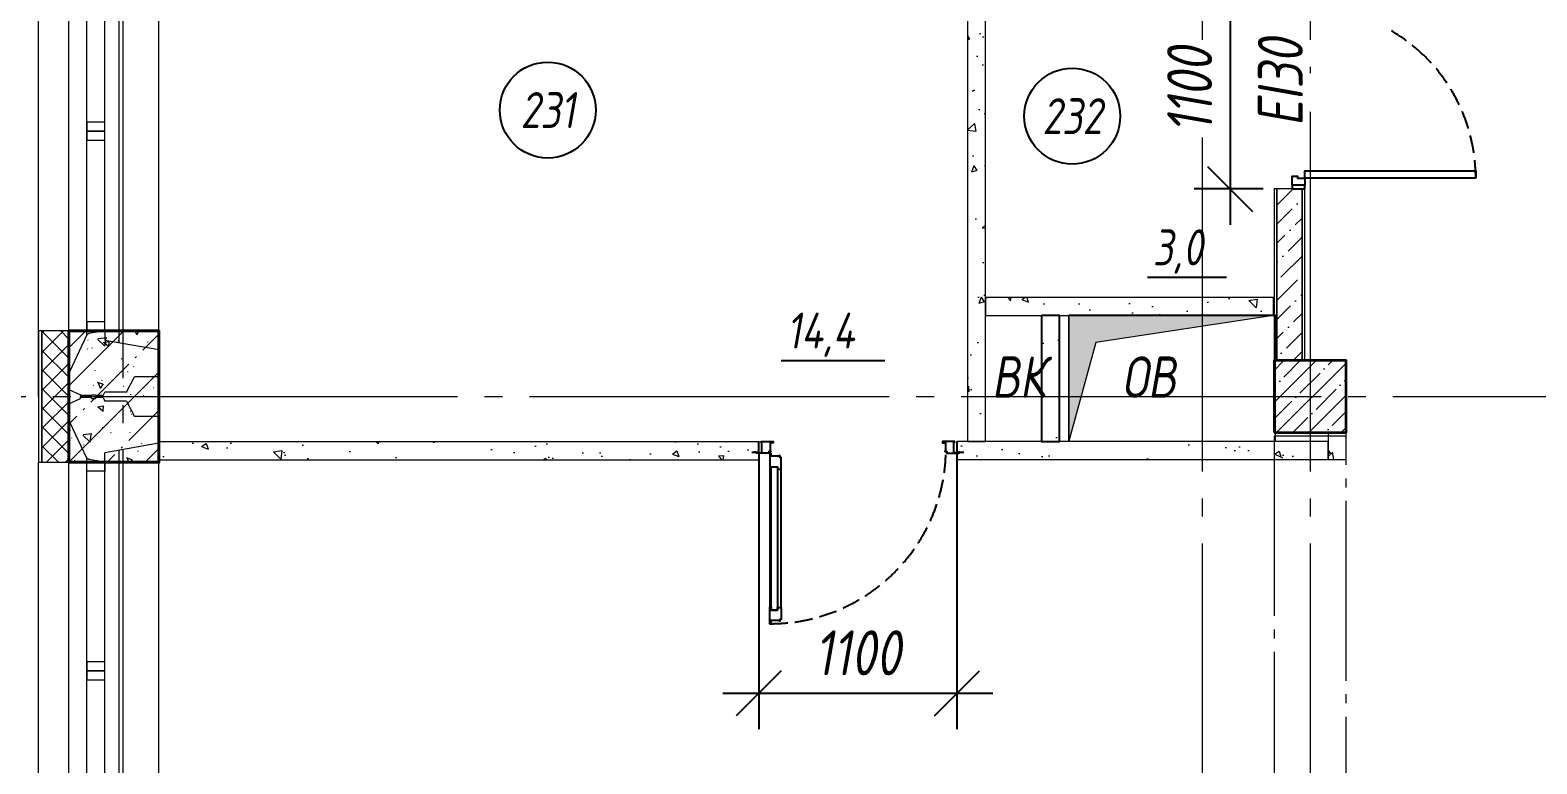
# Model space of a CAD drawing. Header units: millimetres. Extents: x -85420 to 1195317, y -69347 to 470418.
# Drawn here: x 483431 to 491806, y 37534 to 41614 of the extents above; entities that cross this region are included whole.
import ezdxf
from ezdxf import colors
from ezdxf.entities.mleader import LeaderData, LeaderLine
from ezdxf.enums import TextEntityAlignment as Align
from ezdxf.math import Vec2, Vec3

# ---------------------------------------------------------------- set-up
doc = ezdxf.new("R2010")
doc.units = ezdxf.units.MM
for name, pattern in [('GOST2.303 6', [12, 8, -1.5, 1, -1.5]), ('ГОСТ 2.303 4', [7, 5, -2, 0]), ('ГОСТ 2.303 5', [24, 20, -1.5, 1, -1.5]), ('ГОСТ 2.303 6', [12, 8, -1.5, 1, -1.5]), ('осевая', [50.800000000000004, 31.75, -6.35, 6.35, -6.35])]:
    doc.linetypes.add(name, pattern=pattern)
for name, color, linetype, lineweight in [('!М_Отверстия в перекрытиях', 253, 'Continuous', 15), ('!М_Перегородки_пеноблок', 7, 'Continuous', 20), ('!ФС_Ригели_балки', 251, 'ГОСТ 2.303 6', 15), ('+АР_Осевые линии', 252, 'GOST2.303 6', 9), ('+АР_Стены внутренние', 250, 'Continuous', 18), ('АР_Колонны', 5, 'Continuous', 35), ('АР_колонны штриховка', 193, 'Continuous', 5), ('АР_Окна', 4, 'Continuous', 9), ('АР_Отметки', 7, 'Continuous', 5), ('АР_Сущ Несущая стена', 250, 'Continuous', 50), ('АР_штриховка несущих стен', 250, 'Continuous', 0), ('Колонны', 7, 'Continuous', 25), ('СПДС_+АР_Стены', 250, 'Continuous', 20), ('СПДС_РАЗМЕРЫ', 252, 'Continuous', 0), ('стены', 7, 'Continuous', 40), ('ТОНКАЯ', 253, 'Continuous', 0), ('ЭКСПЛИКАЦИЯ', 7, 'Continuous', 5)]:
    doc.layers.add(name, color=color, linetype=linetype, lineweight=lineweight)
doc.layers.add('ОСИ', color=7, linetype='осевая', lineweight=13, true_color=0x999999)
doc.layers.add('ПБ_граница', color=7, linetype='ГОСТ 2.303 4', lineweight=40, true_color=0xdb0000)
doc.styles.add('ISOCPEUR', font='', dxfattribs={"height": 250})
doc.styles.add('ГОСТ 2.304', font='CS_Gost2304.shx', dxfattribs={"oblique": 10})
doc.styles.get('ISOCPEUR').set_extended_font_data('ISOCPEUR', italic=True)
doc.linetypes.add('Ground1', pattern='A,12,[130,ltypeshp.shx,S=3,R=-150,X=0,Y=-2.598],3,[130,ltypeshp.shx,S=3,R=-150,X=0,Y=-2.598],3,[130,ltypeshp.shx,S=3,R=-150,X=0,Y=-2.598],0', length=18)
doc.dimstyles.new('СПДС', dxfattribs={"dimscale": 100, "dimtxt": 2.5, "dimasz": 2.5, "dimexe": 2, "dimexo": 0.625, "dimgap": 1, "dimtad": 1, "dimdec": 0, "dimrnd": 5, "dimtxsty": 'ГОСТ 2.304', "dimblk": 'OBLIQUE', "dimblk1": 'OBLIQUE', "dimblk2": 'OBLIQUE', "dimcen": 2.5, "dimdle": 2, "dimadec": 0, "dimazin": 2, "dimtfac": 0.75, "dimtdec": 4, "dimtmove": 1, "dimatfit": 3, "dimfxl": 1, "dimtfill": 1, "dimtolj": 1, "dimarcsym": 1})
pattern_1 = [(320, (5.952859614899381e-14, -0.9999999999998215), (-31.87817107780616, -364.369337992008), [38.1, -419.1]), (265, (5.952859614899381e-14, -0.9999999999998215), (382.1136904780703, 70.48684284993868), [30.48, -335.28116834]), (10.45144469999994, (-2.656506999999939, -31.36401399999983), (350.2355038243903, -293.8824941807065), [32.38001759999999, -356.1804891999999]), (316.1841999999999, (101.6000000000001, -0.9999999999998175), (-84.08465586545427, -542.1580817842598), [57.14999999999998, -628.6499999999996]), (6.635557609999952, (94.59300000000007, -46.17979999999982), (494.852249195443, -474.8082681030061), [48.57004627999999, -534.2712163199998]), (261.18415117, (101.6000000000001, -0.9999999999998175), (494.8522491710652, -474.8082681299541), [45.71993414, -502.91946384]), (290.9999999999999, (76.20000000000007, -51.79999999999981), (-204.5303963741752, -303.228782538265), [38.09999999999999, -419.1]), (236, (76.20000000000007, -51.79999999999981), (368.3759322446385, -123.6040566952941), [30.47999999999999, -335.2799999999999]), (341.4514449999999, (59.15580020000006, -77.06906519999981), (163.8455377718105, -426.8328385574323), [32.38001759999997, -356.1798751999997]), (307.4999999999999, (5.952859614899381e-14, -0.9999999999998215), (169.1100777463062, -6.177206501183627), [0, -331.216, 0, -340.36, 0, -336.55]), (277.4999999999999, (5.952859614899381e-14, -0.9999999999998215), (200.361149636239, -133.6393250206115), [0, -194.056, 0, -323.5959999999999, 0, -128.27]), (237.5, (5.518442832385785e-14, 112.2840000000002), (-11.45748798534687, -271.1811903337428), [0, -127, 0, -396.24, 0, -525.7799999999999]), (227.5, (5.323637100316911e-14, 163.0840000000002), (50.85298206666607, -296.2583627720361), [0, -165.1, 0, -263.1439999999999, 0, -373.3799999999999])]
pattern_2 = [(230, (-0.9999999999999405, 1.783711657668123e-13), (-364.369337992008, 31.87817107780614), [38.1, -419.1]), (175, (-0.9999999999999405, 1.783711657668123e-13), (70.48684284993871, -382.1136904780703), [30.48, -335.28116834]), (280.4514447, (-31.36401399999994, 2.656507000000175), (-293.8824941807065, -350.2355038243903), [32.38001759999999, -356.1804891999999]), (226.1842, (-0.9999999999999303, -101.5999999999998), (-542.1580817842598, 84.08465586545424), [57.14999999999998, -628.6499999999996]), (276.63555761, (-46.17979999999993, -94.59299999999983), (-474.808268103006, -494.8522491954431), [48.57004627999999, -534.2712163199999]), (171.18415117, (-0.9999999999999303, -101.5999999999998), (-474.8082681299541, -494.8522491710653), [45.71993414, -502.91946384]), (201, (-51.79999999999993, -76.19999999999983), (-303.228782538265, 204.5303963741752), [38.09999999999999, -419.1]), (146, (-51.79999999999993, -76.19999999999983), (-123.6040566952941, -368.3759322446385), [30.47999999999999, -335.2799999999999]), (251.4514449999999, (-77.06906519999993, -59.15580019999983), (-426.8328385574323, -163.8455377718105), [32.38001759999997, -356.1798751999997]), (217.5, (-0.9999999999999405, 1.783711657668123e-13), (-6.177206501183616, -169.1100777463062), [0, -331.216, 0, -340.36, 0, -336.55]), (187.4999999999999, (-0.9999999999999405, 1.783711657668123e-13), (-133.6393250206115, -200.361149636239), [0, -194.056, 0, -323.5959999999999, 0, -128.27]), (147.5, (112.284, 1.896519779916787e-13), (-271.1811903337428, 11.45748798534686), [0, -127, 0, -396.24, 0, -525.7799999999999]), (137.5, (163.0840000000001, 1.947106381822017e-13), (-296.2583627720361, -50.85298206666609), [0, -165.1, 0, -263.1439999999999, 0, -373.3799999999999])]

# ---------------------------------------------------------------- blocks, each defined once
blk = doc.blocks.new('_Oblique')
at = {"color": 0, "linetype": 'ByBlock', "lineweight": -2}
blk.add_line((-0.5, -0.5), (0.5, 0.5), dxfattribs=at)
blk = doc.blocks.new('*D305')
at = {"layer": 'Defpoints', "color": 0, "ltscale": 100, "transparency": 16777216}
for p in [(487481.1160650542, 39326.43649920198), (488582.1435437263, 39326.43649920204), (488582.1435437263, 37926.43649920198)]:
    blk.add_point(p, dxfattribs=at)
at = {"layer": 'СПДС_РАЗМЕРЫ', "color": 0, "lineweight": -2, "ltscale": 100, "transparency": 16777216}
for p, q in [((487481.1160650542, 39263.93649920198), (487481.1160650542, 37726.43649920198)), ((488582.1435437263, 39263.93649920204), (488582.1435437263, 37726.43649920198)), ((487281.1160650542, 37926.43649920198), (488782.1435437263, 37926.43649920198))]:
    blk.add_line(p, q, dxfattribs=at)
at = {"layer": 'СПДС_РАЗМЕРЫ', "color": 0, "lineweight": -2, "ltscale": 100, "transparency": 16777216, "xscale": 250, "yscale": 250, "zscale": 250, "rotation": 180}
blk.add_blockref('_Oblique', (487481.1160650542, 37926.43649920198), dxfattribs=at)
at = {"layer": 'СПДС_РАЗМЕРЫ', "color": 0, "lineweight": -2, "ltscale": 100, "transparency": 16777216, "xscale": 250, "yscale": 250, "zscale": 250}
blk.add_blockref('_Oblique', (488582.1435437263, 37926.43649920198), dxfattribs=at)
at = {"layer": 'СПДС_РАЗМЕРЫ', "color": 0, "ltscale": 100, "transparency": 16777216, "insert": (488031.6298043902, 38151.43649926448), "char_height": 250, "attachment_point": 5, "style": 'ГОСТ 2.304', "bg_fill": 3, "box_fill_scale": 1.1, "bg_fill_color": 256, "bg_fill_true_color": 13158600, "bg_fill_transparency": 0}
blk.add_mtext('\\A1;1100', dxfattribs=at)
blk = doc.blocks.new('*D304')
at = {"layer": 'Defpoints', "color": 0, "ltscale": 100, "transparency": 16777216}
for p in [(490346.3725916793, 41831.31387058098), (490101.2180735206, 40731.31387058098), (490346.3725916793, 40731.31387058098)]:
    blk.add_point(p, dxfattribs=at)
at = {"layer": 'СПДС_РАЗМЕРЫ', "color": 0, "lineweight": -2, "ltscale": 100, "transparency": 16777216}
for p, q in [((490101.2180735206, 42031.31387058098), (490101.2180735206, 40531.31387058098)), ((490283.8725916793, 41831.31387058098), (489901.2180735206, 41831.31387058098)), ((490283.8725916793, 40731.31387058098), (489901.2180735206, 40731.31387058098))]:
    blk.add_line(p, q, dxfattribs=at)
at = {"layer": 'СПДС_РАЗМЕРЫ', "color": 0, "lineweight": -2, "ltscale": 100, "transparency": 16777216, "xscale": 250, "yscale": 250, "zscale": 250}
for p, rotation in [((490101.2180735206, 41831.31387058098), 90), ((490101.2180735206, 40731.31387058098), 270)]:
    blk.add_blockref('_Oblique', p, dxfattribs=dict(at, rotation=rotation))
at = {"layer": 'СПДС_РАЗМЕРЫ', "color": 0, "ltscale": 100, "transparency": 16777216, "insert": (489876.2180734581, 41281.31387058098), "char_height": 250, "attachment_point": 5, "rotation": 90, "style": 'ГОСТ 2.304', "bg_fill": 3, "box_fill_scale": 1.1, "bg_fill_color": 256, "bg_fill_true_color": 13158600, "bg_fill_transparency": 0}
blk.add_mtext('\\A1;1100', dxfattribs=at)
blk = doc.blocks.new('*U256')
at = {"transparency": 33554559}
h = blk.add_hatch(color=256, dxfattribs=at)
h.dxf.hatch_style = 1
h.paths.add_polyline_path([(1150, -3.415092578507029e-06), (151.7691103530275, -151.769110353027), (-1.136868373393427e-13, -699.999997646242), (0, 4.135903062765138e-25)])
at = {"ltscale": 50}
blk.add_lwpolyline([(0, 0), (3.822732730239342e-22, -699.9999976462417), (1150, -699.999991558468), (1150, -3.415092578507029e-06)], close=True, dxfattribs=at)
at = {"lineweight": 15}
blk.add_lwpolyline([(-1.136868373393428e-13, -699.9999976462422), (0, 0), (1150, -3.415092578507029e-06), (151.7691103530275, -151.769110353027)], close=True, dxfattribs=at)
blk = doc.blocks.new('*U131')
at = {"lineweight": 15}
h = blk.add_hatch(dxfattribs=at)
h.set_pattern_fill('AR-CONC', color=256, scale=2, angle=270)
h.set_pattern_definition(pattern_1)
h.paths.add_polyline_path([(-99.99999999999993, -149.9787107837619), (-99.99999999999994, 1.746359871865298e-13), (5.949024856394087e-14, 1.784961067841095e-13), (6.523948048453576e-14, -149.9787107837619)])
at = {"linetype": 'ByBlock', "ltscale": 100, "transparency": 33554687}
blk.add_lwpolyline([(5.949024856394087e-14, 1.784707456918226e-13), (6.524156993184993e-14, -149.9787107837619), (-99.99999999999993, -149.9787107837619), (-99.99999999999994, 1.746359871865298e-13)], close=True, dxfattribs=at)
blk = doc.blocks.new('*U286')
at = {"lineweight": 15}
h = blk.add_hatch(dxfattribs=at)
h.set_pattern_fill('AR-CONC', color=256, scale=2, angle=180)
h.set_pattern_definition(pattern_2)
h.paths.add_polyline_path([(-3334.306572610048, 99.99999999999983), (4.953225606291132e-14, 100.0000000000002), (6.039613253960852e-14, 1.784707456918226e-13), (-3334.306572610048, -1.53557722093467e-13)])
at = {"linetype": 'ByBlock', "ltscale": 100, "transparency": 33554687}
blk.add_lwpolyline([(5.949024856394092e-14, 1.784707456918226e-13), (-3334.306572610048, -1.535592527700235e-13), (-3334.306572610048, 99.99999999999983), (4.953225606291132e-14, 100.0000000000002)], close=True, dxfattribs=at)
blk = doc.blocks.new('*U130')
at = {"lineweight": 15}
h = blk.add_hatch(dxfattribs=at)
h.set_pattern_fill('AR-CONC', color=256, scale=2, angle=180)
h.set_pattern_definition(pattern_2)
h.paths.add_polyline_path([(-2064.229047952277, 99.99999999999996), (4.953225606291132e-14, 100.0000000000002), (5.950795411990839e-14, 1.784707456918226e-13), (-2064.229047952277, -2.708944180085382e-14)])
at = {"linetype": 'ByBlock', "ltscale": 100, "transparency": 33554687}
blk.add_lwpolyline([(5.949024856394092e-14, 1.784707456918226e-13), (-2064.229047952277, -2.708502810734024e-14), (-2064.229047952277, 99.99999999999996), (4.953225606291132e-14, 100.0000000000002)], close=True, dxfattribs=at)
blk = doc.blocks.new('*U107')
at = {"lineweight": 15}
h = blk.add_hatch(dxfattribs=at)
h.set_pattern_fill('AR-CONC', color=256, scale=2, angle=180)
h.set_pattern_definition(pattern_2)
h.paths.add_polyline_path([(-1599.999999114777, 1.915134717478395e-14), (-1599.999999114777, 100), (4.953225606291132e-14, 100.0000000000002), (5.928590951498336e-14, 1.784707456918226e-13)])
at = {"linetype": 'ByBlock', "ltscale": 100, "transparency": 33554687}
blk.add_lwpolyline([(5.949024856394092e-14, 1.784707456918226e-13), (-1599.999999114777, 1.914286576349911e-14), (-1599.999999114777, 100), (4.953225606291132e-14, 100.0000000000002)], close=True, dxfattribs=at)
blk = doc.blocks.new('*U129')
at = {"lineweight": 15}
h = blk.add_hatch(dxfattribs=at)
h.set_pattern_fill('AR-CONC', color=256, scale=2, angle=270)
h.set_pattern_definition(pattern_1)
h.paths.add_polyline_path([(1.82201476128796e-13, -3200.000000000058), (-99.9999999999998, -3200.000000000058), (-99.99999999999994, 1.746359871865298e-13), (5.949024856394087e-14, 1.77635683940025e-13)])
at = {"linetype": 'ByBlock', "ltscale": 100, "transparency": 33554687}
blk.add_lwpolyline([(5.949024856394087e-14, 1.784707456918226e-13), (1.822025207333143e-13, -3200.000000000058), (-99.9999999999998, -3200.000000000058), (-99.99999999999994, 1.746359871865298e-13)], close=True, dxfattribs=at)
blk = doc.blocks.new('Колонна 400х400')
at = {"layer": 'АР_колонны штриховка'}
h = blk.add_hatch(dxfattribs=at)
h.set_pattern_fill('ANSI35', color=256, scale=20)
h.set_pattern_definition([(45, (-139655.8754315234, -114865.3000987881), (-89.80256121069154, 89.80256121069154), []), (45, (-139566.0728315234, -114865.3000987881), (-89.80256121069154, 89.80256121069154), [158.75, -31.75, 0, -31.75])])
h.paths.add_polyline_path([(-6.676418706774712e-08, 3.284076228737831e-07), (399.9999999332358, 3.284076228737831e-07), (399.9999999332358, 400.0000003284076), (-6.676418706774712e-08, 400.0000003284076)])
at = {"layer": 'АР_Колонны'}
blk.add_lwpolyline([(0, 0), (400, 0), (400, 400), (0, 400)], close=True, dxfattribs=at)
blk = doc.blocks.new('НП 3033')
at = {"layer": 'АР_Окна', "ltscale": 100}
for p, q in [((365, 500), (2635, 500)), ((365, 400), (2635, 400)), ((365, 300), (2635, 300)), ((365, 220), (2635, 220)), ((365, 0), (2635, 0))]:
    blk.add_line(p, q, dxfattribs=at)
for points in [[(365, 300), (365, 500), (365, 670), (2635, 670), (2635, 300)], [(365, 300), (415, 300), (415, 400), (365, 400)], [(1450, 400), (1425, 400), (1425, 300), (1450, 300), (1475, 300), (1475, 400), (1437.5, 400)], [(1500, 400), (1475, 400), (1475, 300), (1500, 300), (1525, 300), (1525, 400), (1487.5, 400)], [(2635, 300), (2585, 300), (2585, 400), (2635, 400)]]:
    blk.add_lwpolyline(points, dxfattribs=at)
at = {"layer": 'СПДС_+АР_Стены', "ltscale": 100}
for points in [[(8.419446744138052e-15, 670), (8.419446744138052e-15, 670), (365, 670), (365, 670)], [(3000, 670), (3000, 670), (2635, 670), (2635, 670)]]:
    blk.add_lwpolyline(points, dxfattribs=at)
at = {"layer": 'стены', "ltscale": 100}
for p, q in [((2960, 500), (2860, 500)), ((0, 0), (0, 0))]:
    blk.add_line(p, q, dxfattribs=at)
at = {"layer": 'стены', "lineweight": 30, "ltscale": 100}
blk.add_lwpolyline([(0, 0), (365, 0), (365, 500), (0, 500)], dxfattribs=at)
at = {"layer": 'стены', "ltscale": 100}
blk.add_lwpolyline([(3000, 500), (2635, 500), (2635, 0), (3000, 0)], dxfattribs=at)
blk = doc.blocks.new('*U52')
at = {"linetype": 'ГОСТ 2.303 5', "ltscale": 50}
blk.add_lwpolyline([(8560, 400), (0, 400), (0, 0), (8560, 1.818989403545856e-12)], close=True, dxfattribs=at)
blk = doc.blocks.new('Из_буфера30619')
at = {"rotation": 270}
blk.add_blockref('*U52', (48180.00000000629, -31219.99999999977), dxfattribs=at)
blk = doc.blocks.new('обследование 2 этаж 1245')
at = {"layer": 'ТОНКАЯ', "ltscale": 100}
for p, q in [((42460, -31820), (42460, -29100)), ((42960, -31700), (42960, -29220)), ((42560, -31617), (42560, -29303)), ((42740, -31661.8666666667), (42740, -29258.1333333333)), ((42660, -31595), (42660, -29325)), ((42560, -31617), (42465, -31818)), ((42570, -31610), (42560, -31617)), ((42660, -31595), (42570, -31610)), ((42660, -31595), (42660, -31648)), ((42960, -31700), (42660, -31648)), ((42960, -31700), (42960, -31850)), ((42465, -31818), (42460, -31820)), ((42460, -31920), (42460, -31820)), ((42780, -31935), (42825, -31850)), ((42960, -31850), (42825, -31850)), ((42960, -31960), (42960, -31850)), ((42460, -31920), (42525, -31950)), ((42460, -32000), (42525, -31970)), ((42525, -31950), (42525, -31955)), ((42582, -31955), (42525, -31955)), ((42525, -31955), (42525, -31960)), ((42582, -31960), (42525, -31960)), ((42525, -31965), (42525, -31960)), ((42525, -31960), (42960, -31960)), ((42582, -31960), (42525, -31960)), ((42525, -31960), (42960, -31960)), ((42525, -31970), (42525, -31965)), ((42582, -31965), (42525, -31965)), ((42582, -31955), (42587, -31950)), ((42582, -31965), (42587, -31970)), ((42587, -31950), (42607, -31950)), ((42587, -31970), (42607, -31970)), ((42607, -31950), (42612, -31955)), ((42607, -31970), (42612, -31965)), ((42650, -31955), (42612, -31955)), ((42650, -31965), (42612, -31965)), ((42650, -31955), (42660, -31935)), ((42650, -31965), (42660, -31985)), ((42780, -31935), (42660, -31935)), ((42780, -31985), (42660, -31985)), ((42780, -31985), (42825, -32070)), ((42960, -31960), (42960, -32070)), ((42460, -32000), (42460, -32100)), ((42960, -32070), (42825, -32070)), ((42960, -32220), (42960, -32070)), ((42460, -34820), (42460, -32100)), ((42465, -32102), (42460, -32100)), ((42560, -32303), (42465, -32102)), ((42960, -32220), (42660, -32272)), ((42960, -34700), (42960, -32220)), ((42560, -34617), (42560, -32303)), ((42570, -32310), (42560, -32303)), ((42660, -32325), (42570, -32310)), ((42660, -32325), (42660, -32272)), ((42660, -34595), (42660, -32325)), ((42740, -34661.8666666667), (42740, -32258.1333333333))]:
    blk.add_line(p, q, dxfattribs=at)
blk = doc.blocks.new('A$C314F1C93')
at = {"layer": '+АР_Осевые линии', "linetype": 'ГОСТ 2.303 5', "lineweight": 0, "ltscale": 100}
for p, q in [((53540.00000000047, 64752.65710872156), (53540.00000000047, -9752.23746942038)), ((59540.00000000047, 64233.04186645093), (59540.00000000047, -9232.622227149745)), ((60140.00000000047, 64233.04186645093), (60140.00000000047, -9232.622227149745))]:
    blk.add_line(p, q, dxfattribs=at)
blk.add_lwpolyline([(-4199.99999999968, 24249.99999999988), (75280.00000000006, 24249.99999999988)], dxfattribs=at)
blk = doc.blocks.new('_DotSmall')
at = {"color": 0, "linetype": 'ByBlock', "const_width": 0.5}
blk.add_lwpolyline([(-0.0625, 0, 1), (0.0625, 0, 1)], format="xyb", close=True, dxfattribs=at)
blk = doc.blocks.new('АР план')
at = {"layer": 'АР_Отметки', "lineweight": 9}
ml = blk.add_multileader_mtext('Standard', dxfattribs=at)
ml.set_content('+3,950', color=256, style='ISOCPEUR')
ml.set_leader_properties(color=256, linetype='Continuous', lineweight=-1)
ml.set_arrow_properties(name='DOTSMALL')
ml.build(insert=Vec2(0, 0))
ml.multileader.update_dxf_attribs({"has_text_frame": 1, "text_left_attachment_type": 4, "text_right_attachment_type": 4, "dogleg_length": 100, "arrow_head_size": 180})
ctx = ml.context
ctx.base_point, ctx.char_height, ctx.arrow_head_size, ctx.landing_gap_size, ctx.plane_origin = Vec3(653061.3110686555, 32239.71936149879), 250, 180, 50, Vec3(652979.9176188062, 30972.1551693685)
ctx.left_attachment, ctx.right_attachment = 4, 4
notes = []
notes.append((ctx, [(0, (0, 0, 0), (0, 0), (1, 0), 1, [])]))
ctx.mtext.insert, ctx.mtext.width, ctx.mtext.line_spacing_style, ctx.mtext.flow_direction = Vec3(653111.3110686555, 32573.05269483211), 852.6970314602484, 2, 5
ml = blk.add_multileader_mtext('Standard', dxfattribs=at)
ml.set_content('+1,975', color=256, style='ISOCPEUR')
ml.set_leader_properties(color=256, linetype='Continuous', lineweight=-1)
ml.set_arrow_properties(name='DOTSMALL')
ml.build(insert=Vec2(0, 0))
ml.multileader.update_dxf_attribs({"has_text_frame": 1, "text_left_attachment_type": 4, "text_right_attachment_type": 4, "dogleg_length": 100, "arrow_head_size": 180})
ctx = ml.context
ctx.base_point, ctx.char_height, ctx.arrow_head_size, ctx.landing_gap_size, ctx.plane_origin = Vec3(652749.2966237958, 27128.71309628351), 250, 180, 50, Vec3(655881.3550783198, 25957.03355335795)
ctx.left_attachment, ctx.right_attachment = 4, 4
notes.append((ctx, [(0, (0, 0, 0), (0, 0), (1, 0), 1, [])]))
ctx.mtext.insert, ctx.mtext.width, ctx.mtext.line_spacing_style, ctx.mtext.flow_direction = Vec3(652799.2966237958, 27528.71309628351), 852.6970314602484, 2, 5
for ctx, leaders in notes:
    for number, flags, end, landing, length, lines in leaders:
        leader = LeaderData()
        leader.index, (leader.has_last_leader_line, leader.has_dogleg_vector, leader.attachment_direction) = number, flags
        leader.last_leader_point, leader.dogleg_vector, leader.dogleg_length = Vec3(end), Vec3(landing), length
        for number, points, colour, breaks in lines:
            line = LeaderLine()
            line.index, line.vertices, line.color, line.breaks = number, Vec3.list(points), colors.encode_raw_color(colour), breaks
            leader.lines.append(line)
        ctx.leaders.append(leader)

msp = doc.modelspace()

# ---------------------------------------------------------------- block references
at = {"layer": 'ОСИ', "ltscale": 40}
msp.add_blockref('A$C314F1C93', (430406.3725916118, 15326.41521031433, 4.999999999999952e-09), dxfattribs=at)

# ---------------------------------------------------------------- next in the draw order: hatches: boundary and pattern name
at = {"lineweight": 15}
h = msp.add_hatch(dxfattribs=at)
h.set_pattern_fill('AR-CONC', color=256, scale=2, angle=270)
h.set_pattern_definition([(320, (501346.3723536048, 70775.4152448849), (-31.87817107780616, -364.369337992008), [38.1, -419.1]), (265, (501346.3723536048, 70775.4152448849), (382.1136904780703, 70.48684284993868), [30.48, -335.28116834]), (10.45144469999994, (501343.7158466048, 70745.0512308849), (350.2355038243903, -293.8824941807065), [32.38001759999999, -356.1804891999999]), (316.1841999999999, (501447.9723536047, 70775.4152448849), (-84.08465586545427, -542.1580817842598), [57.14999999999996, -628.6499999999994]), (6.635557609999954, (501440.9653536048, 70730.23544488491), (494.852249195443, -474.8082681030061), [48.57004627999999, -534.2712163199998]), (261.18415117, (501447.9723536047, 70775.4152448849), (494.8522491710652, -474.8082681299541), [45.71993414, -502.91946384]), (290.9999999999999, (501422.5723536048, 70724.6152448849), (-204.5303963741752, -303.228782538265), [38.09999999999999, -419.1]), (236, (501422.5723536048, 70724.6152448849), (368.3759322446385, -123.6040566952941), [30.47999999999999, -335.2799999999999]), (341.4514449999999, (501405.5281538048, 70699.3461796849), (163.8455377718105, -426.8328385574323), [32.38001759999997, -356.1798751999997]), (307.4999999999999, (501346.3723536048, 70775.4152448849), (169.1100777463062, -6.177206501183627), [0, -331.216, 0, -340.36, 0, -336.55]), (277.4999999999999, (501346.3723536048, 70775.4152448849), (200.361149636239, -133.6393250206115), [0, -194.056, 0, -323.5959999999999, 0, -128.27]), (237.5, (501346.3723536048, 70888.6992448849), (-11.45748798534687, -271.1811903337428), [0, -127, 0, -396.24, 0, -525.7799999999999]), (227.5, (501346.3723536048, 70939.49924488491), (50.85298206666607, -296.2583627720361), [0, -165.0999999999999, 0, -263.1439999999999, 0, -373.3799999999999])])
edge = h.paths.add_edge_path()
edge.add_line((489052.8946646919, 39326.43649920204), (489152.8946646919, 39326.43649920204))
edge.add_line((489052.8946646919, 40026.43649356985), (489052.8946646919, 39326.43649920204))
edge.add_line((489152.8946646919, 40026.43649356985), (489052.8946646919, 40026.43649356985))
edge.add_line((489152.8946646919, 39326.43649920204), (489152.8946646919, 40026.43649356985))
at = {"layer": 'АР_штриховка несущих стен', "lineweight": 0}
h = msp.add_hatch(dxfattribs=at)
h.set_pattern_fill('FP_1', color=256, angle=90, style=0, pattern_type=2)
h.set_pattern_definition([(225, (262138.7395056368, 428007.9367795632), (212.1320343559643, -212.1320343559643), [300.0000000000001, -50.00000000000001, 10, -50.00000000000001]), (225, (261926.7395056368, 428007.9367795632), (212.1320343559643, -212.1320343559643), []), (140, (262138.7395056368, 428007.9367795632), (31.37586718776049, 358.6306040025252), [37.5, -412.5]), (85, (262138.7395056368, 428007.9367795632), (-376.0956830054848, -69.37609840310988), [30, -330]), (190.4509999999993, (262141.3545056368, 428037.8227795631), (-344.7173363236747, 289.2568028982387), [31.87000000000001, -350.5709999999999]), (136.184, (262038.7395056368, 428007.9367795632), (82.7614966388627, 533.6199696404694), [56.25, -618.75]), (186.6359999999992, (262045.6365056368, 428052.4047795633), (-487.0622145359653, 467.3284015511165), [47.80499999999995, -525.8559999999992]), (81.18399999999997, (262038.7395056368, 428007.9367795632), (-487.0580492787813, 467.332636044979), [45, -495]), (111, (262063.7395056368, 428057.9367795632), (201.3095187061823, 298.4540715877155), [37.5, -412.5]), (55.99999999999996, (262063.7395056368, 428057.9367795632), (-362.5748960476323, 121.6571023863739), [29.99999999999998, -329.9999999999997]), (161.451, (262080.5155056369, 428082.8077795632), (-161.2620949745204, 420.1119811543452), [31.87, -350.571]), (127.5, (262138.7395056368, 428007.9367795632), (-166.4469269156558, 6.079927658645317), [3.353, -322.647, 3.353, -331.647, -331.25]), (127.5, (262138.7395056368, 428007.9367795632), (-166.4469269156558, 6.079927658645317), [-661, 3.353, -327.897]), (97.5, (262138.7395056368, 428007.9367795632), (-197.2058559411801, 131.5347687210744), [3.352999999999998, -187.6469999999999, 3.352999999999998, -315.1469999999997, -126.2499999999999]), (97.5, (262138.7395056368, 428007.9367795632), (-197.2058559411801, 131.5347687210744), [-509.4999999999997, 3.352999999999998, -122.8969999999999]), (57.49999999999998, (262138.7395056368, 427896.4367795632), (11.27743586718989, 266.9112180862045), [3.352999999999987, -121.6469999999996, 3.352999999999987, -386.6469999999983, -517.4999999999967]), (57.49999999999998, (262138.7395056368, 427896.4367795632), (11.27743586718989, 266.9112180862045), [-514.9999999999967, 3.352999999999987, -514.1469999999966]), (47.49999999999999, (262138.7395056368, 427846.4367795632), (-50.05249116615892, 291.5930846711931), [3.353, -159.147, 3.353, -255.647, -367.5]), (47.49999999999999, (262138.7395056368, 427846.4367795632), (-50.05249116615892, 291.5930846711931), [-421.5, 3.353, -364.147])])
h.paths.add_polyline_path([(483646.372591679, 39211.4152099858), (484146.372591679, 39211.4152099858), (484146.372591679, 39941.4152099858), (483646.372591679, 39941.4152099858)])
at = {"layer": 'СПДС_+АР_Стены', "lineweight": 9, "ltscale": 100}
h = msp.add_hatch(dxfattribs=at)
h.set_pattern_fill('НЕМЕТАЛЛИЧЕСКИЕ МАТЕРИАЛЫ', color=256, scale=30, style=0, pattern_type=2)
h.set_pattern_definition([(45, (0, 0), (-53.03300858899107, 53.03300858899107), []), (135, (0, 0), (-53.03300858899107, -53.03300858899107), [])])
h.paths.add_polyline_path([(483496.372591679, 39941.4152099858), (483496.372591679, 39211.4152099858), (483646.372591679, 39211.4152099858), (483646.372591679, 39941.4152099858)], flags=0)

# ---------------------------------------------------------------- next in the draw order: linework, layer by layer
at = {"layer": '+АР_Стены внутренние', "ltscale": 100}
msp.add_lwpolyline([(490501.3725916793, 40731.31387058098), (490501.3725916793, 39776.4152099858), (490516.3725916793, 39776.4152099858), (490516.3725916793, 40731.31387058098), (490501.3725916793, 40731.31387058098)], close=True, dxfattribs=at)
for points in [[(490516.3725916793, 40791.31387058098), (490516.3725916793, 40751.31387058098), (490446.3725916793, 40751.31387058098), (490446.3725916793, 40801.31387058098), (490476.3725916793, 40801.31387058098), (490476.3725916793, 40791.31387058098)], [(491466.3725916793, 40791.31387058098), (490516.3725916793, 40791.31387058098), (490516.3725916793, 40831.31387058098), (491466.3725916793, 40831.31387058098)], [(490516.3725916793, 40731.31387058098), (490516.3725916793, 40751.31387058098), (490446.3725916793, 40751.31387058098), (490446.3725916793, 40731.31387058098)]]:
    msp.add_lwpolyline(points, close=True)
at = {"linetype": 'ByBlock', "ltscale": 100, "transparency": 33554687, "elevation": 4.999999999999952e-09}
msp.add_lwpolyline([(489052.8946646919, 40026.43649356985), (489052.8946646919, 39326.43649920204), (489152.8946646919, 39326.43649920204), (489152.8946646919, 40026.43649356985)], close=True, dxfattribs=at)
at = {"linetype": 'ГОСТ 2.303 4', "ltscale": 20}
for centre, start, end in [((490516.3725916793, 40791.31387058094), 44.99999999999907, 59.99999999999817), ((490516.3725916793, 40791.31387058097), 8.776456067552854e-13, 44.99999999999939)]:
    msp.add_arc(centre, 950.0000000000592, start, end, dxfattribs=at)
at = {"layer": 'СПДС_+АР_Стены', "ltscale": 100}
for points in [[(483496.372591679, 39211.4152099858), (483496.372591679, 39941.4152099858), (483476.372591679, 39941.4152099858), (483476.372591679, 39211.4152099858), (483496.372591679, 39211.4152099858)], [(483496.372591679, 39941.4152099858), (483496.372591679, 39211.4152099858), (483646.372591679, 39211.4152099858), (483646.372591679, 39941.4152099858), (483496.372591679, 39941.4152099858)]]:
    msp.add_lwpolyline(points, close=True, dxfattribs=at)
at = {"layer": 'стены', "ltscale": 100, "elevation": 4.999999999999952e-09}
msp.add_lwpolyline([(484146.372591679, 39211.4152099858), (483646.372591679, 39211.4152099858), (483646.372591679, 39941.4152099858), (484146.372591679, 39941.4152099858)], close=True, dxfattribs=at)
at = {"layer": 'ЭКСПЛИКАЦИЯ', "linetype": 'Continuous', "lineweight": 25, "ltscale": 100}
for p, q in [((489641.2840254403, 40239.42856122545), (490081.2840254403, 40239.42856122545)), ((487606.0514973633, 39776.61138915589), (488181.0514973633, 39776.61138915589))]:
    msp.add_line(p, q, dxfattribs=at)
for centre in [(486308.1864886462, 41169.57710459013), (489223.5940919815, 41135.60286682217)]:
    msp.add_circle(centre, 266.6666666666667, dxfattribs=at)

# ---------------------------------------------------------------- next in the draw order: block references
at = {"layer": '!М_Отверстия в перекрытиях'}
msp.add_blockref('*U256', (489203.6295249265, 40029.22293470337), dxfattribs=at)
at = {"layer": '!М_Перегородки_пеноблок', "xscale": -1}
for name, p in [('*U129', (488641.3725792385, 42526.43649920204)), ('*U107', (488741.3725792385, 40026.43649684847)), ('*U131', (490646.3725916785, 39376.4152099858, 4.999999999999952e-09)), ('*U286', (484146.372591679, 39224.94812970678, 5.000004531193109e-09)), ('*U130', (488582.1435437263, 39226.43649920204, 5.000004531193109e-09))]:
    msp.add_blockref(name, p, dxfattribs=at)
at = {"layer": '!ФС_Ригели_балки'}
msp.add_blockref('Из_буфера30619', (442166.3723536048, 70576.41524488508, 4.999999999999952e-09), dxfattribs=at)
at = {"layer": 'АР_Сущ Несущая стена', "rotation": 90.00000000000001}
for p in [(484146.372591679, 39576.4152099858, 4.999999999999952e-09), (484146.372591679, 36576.4152099858, 4.999999999999952e-09)]:
    msp.add_blockref('НП 3033', p, dxfattribs=at)
at = {"layer": 'Колонны'}
msp.add_blockref('Колонна 400х400', (490346.3725916785, 39376.4152099858, 4.999999999999952e-09), dxfattribs=at)
at = {"layer": 'ТОНКАЯ', "ltscale": 200}
msp.add_blockref('обследование 2 этаж 1245', (441186.372591679, 71536.4152099858, 4.999999999999952e-09), dxfattribs=at)

# ---------------------------------------------------------------- next in the draw order: texts
at = {"layer": '!М_Отверстия в перекрытиях', "ltscale": 50, "char_height": 230, "width": 579.6592687652903, "attachment_point": 5, "line_spacing_factor": 0.648, "style": 'ГОСТ 2.304'}
for s, insert in [('ВК', (488924.0097571574, 39684.61731977633)), ('ОВ', (489648.4842111158, 39684.61731977633))]:
    msp.add_mtext(s, dxfattribs=dict(at, insert=insert))
at = {"layer": 'ЭКСПЛИКАЦИЯ', "linetype": 'Continuous', "lineweight": 25, "ltscale": 100, "style": 'ГОСТ 2.304', "oblique": 9.999999999999998}
for s, p in [('231', (486308.1864886462, 41169.57710459013)), ('232', (489223.5940919815, 41135.60286682217))]:
    msp.add_text(s, height=200, dxfattribs=at).set_placement(p, align=Align.MIDDLE_CENTER)
for s, p in [('3,0', (489671.2840254403, 40506.09522789212)), ('14,4', (487636.0514973633, 40043.27805582255))]:
    msp.add_text(s, height=200, dxfattribs=at).set_placement(p, align=Align.TOP_LEFT)

# ---------------------------------------------------------------- next in the draw order: texts
at = {"layer": 'ПБ_граница', "linetype": 'ByBlock', "lineweight": 0, "ltscale": 100, "insert": (490380.4486729502, 41323.56841113439, 1.000005341411704e-08), "char_height": 250, "width": 1, "attachment_point": 5, "rotation": 90, "line_spacing_factor": 0.5, "style": 'ГОСТ 2.304', "bg_fill": 3, "box_fill_scale": 1.2, "bg_fill_color": 1, "bg_fill_transparency": 0}
msp.add_mtext('EI30', dxfattribs=at)

# ---------------------------------------------------------------- next in the draw order: dimensions: what is measured, and where the dimension line sits
at = {"layer": 'СПДС_РАЗМЕРЫ', "ltscale": 100}
dim = msp.add_linear_dim(base=(488582.1435437263, 37926.43649920198, 5.000000135791461e-09), p1=(487481.1160650542, 39326.43649920198, 5.000000135791461e-09), p2=(488582.1435437263, 39326.43649920204, 5.000000135791461e-09), dimstyle='СПДС', dxfattribs=at)
dim.commit()
dim.dimension.update_dxf_attribs({"geometry": '*D305', "text_midpoint": (488031.6298043902, 38151.43649926448, 5.000000135791461e-09)})

# ---------------------------------------------------------------- next in the draw order: linework, layer by layer
for p, q in [((487542.1397535443, 39170.39043302904, 5.000004531193109e-09), (487542.1397535444, 38405.48656239687, 5.000004531193109e-09)), ((487606.1499555274, 38403.45448838911, 5.000004531193109e-09), (487606.149105369, 39172.42250703597, 5.000004531193109e-09))]:
    msp.add_line(p, q)
at = {"color": 1, "linetype": 'Ground1', "elevation": 4.999999999999952e-09}
for points in [[(487442.2204180659, 39266.40573600359), (487481.1160650542, 39266.40573600359), (487481.1160650542, 39326.43649920198)], [(488582.1435437263, 39326.43649920204), (488582.1435437263, 39266.40573600365), (488621.0391907146, 39266.40573600365)]]:
    msp.add_lwpolyline(points, dxfattribs=at)
at = {"elevation": 4.999999999999952e-09}
for points in [[(487493.1160650542, 39326.43649920198), (487561.1160650542, 39326.43649920198), (487561.1160650542, 39318.43649920198), (487544.110251567, 39318.43649920198), (487544.110251567, 39271.9939610518), (487547.135272397, 39271.9939610518), (487547.135272397, 39270.38521785347), (487537.1442562242, 39270.38521785347), (487537.1442562242, 39262.42629721895), (487469.0698846972, 39262.42629721892), (487469.0698846972, 39266.40573600359), (487477.1134930258, 39266.40573600359), (487477.1134930258, 39264.0281163367), (487498.1115623743, 39264.0281163367), (487498.1115623743, 39322.62639274023), (487493.1160650542, 39322.62639274023)], [(488570.1435437263, 39326.43649920204), (488502.1435437263, 39326.43649920204), (488502.1435437263, 39318.43649920204), (488519.1493572135, 39318.43649920204), (488519.1493572135, 39271.99396105183), (488516.1243363835, 39271.99396105183), (488516.1243363835, 39270.38521785353), (488526.1153525563, 39270.38521785353), (488526.1153525563, 39262.42629721898), (488594.1897240833, 39262.42629721898), (488594.1897240833, 39266.40573600365), (488586.1461157546, 39266.40573600365), (488586.1461157546, 39264.02811633676), (488565.1480464062, 39264.02811633676), (488565.1480464062, 39322.62639274029), (488570.1435437263, 39322.62639274029)], [(487550.0986741788, 39262.42629721895), (487542.1397535444, 39262.42629721895), (487542.1397535443, 39170.39043302904), (487549.1673033375, 39170.39043302905), (487549.1673033375, 39186.39298352481), (487585.1518861789, 39186.39298352483), (487585.1518861789, 39172.42248550213), (487606.1499555273, 39172.42250703684), (487606.1499555274, 39238.46478302344), (487598.1910348928, 39238.46478302345), (487598.1499555273, 39248.45579919626), (487596.5822916945, 39248.45579919627), (487596.5822916945, 39245.40768818774), (487543.8331198389, 39245.40768818775), (487543.8331198389, 39254.46735505181), (487550.0986741789, 39254.46735505179)], [(487585.1518861789, 39186.39298352483), (487585.1518861789, 38389.48401190112), (487549.1673033375, 38389.48401190111), (487549.1673033375, 39186.39298352481)], [(487550.0986741789, 38313.45069820698), (487542.1397535444, 38313.45069820697), (487542.1397535444, 38405.48656239687), (487549.1673033375, 38405.48656239687), (487549.1673033375, 38389.48401190111), (487585.1518861789, 38389.48401190112), (487585.1518861789, 38403.45450992382), (487606.1499555274, 38403.45448838911), (487606.1499555274, 38337.41221240249), (487598.1910348929, 38337.41221240248), (487598.1499555274, 38327.42119622967), (487596.5822916945, 38327.42119622967), (487596.5822916945, 38330.46930723818), (487543.833119839, 38330.46930723819), (487543.833119839, 38321.40964037413), (487550.0986741789, 38321.40964037414)]]:
    msp.add_lwpolyline(points, close=True, dxfattribs=at)
at = {"linetype": 'ГОСТ 2.303 4', "ltscale": 20}
msp.add_arc((487546.4751792929, 39288.42801104261, 5.000004531193109e-09), 974.9869519437873, 269.7452248813234, 358.4718102008437, dxfattribs=at)

# ---------------------------------------------------------------- next in the draw order: dimensions: what is measured, and where the dimension line sits
at = {"layer": 'СПДС_РАЗМЕРЫ', "ltscale": 100}
dim = msp.add_linear_dim(base=(490101.2180735206, 40731.31387058098, 4.999999999999952e-09), p1=(490346.3725916793, 41831.31387058098, 4.999999999999952e-09), p2=(490346.3725916793, 40731.31387058098, 4.999999999999952e-09), angle=90, dimstyle='СПДС', dxfattribs=at)
dim.commit()
dim.dimension.update_dxf_attribs({"geometry": '*D304', "text_midpoint": (489876.2180734581, 41281.31387058098, 4.999999999999952e-09)})

# ---------------------------------------------------------------- next in the draw order: hatches: boundary and pattern name
at = {"layer": '+АР_Стены внутренние', "lineweight": 0, "ltscale": 100}
h = msp.add_hatch(dxfattribs=at)
h.set_pattern_fill('БЕТОН И ИЗДЕЛИЯ ИЗ НЕГО', color=256, scale=30, style=0, pattern_type=2)
h.set_pattern_definition([(45, (0, 0), (39.77475644174331, 145.8407736197254), [187.5, -40.50000000000001, 0, -40.50000000000001])])
h.paths.add_polyline_path([(490361.3725916793, 40731.31387058098), (490361.3725916793, 39776.4152099858), (490501.3725916793, 39776.4152099858), (490501.3725916793, 40731.31387058098)], flags=0)

# ---------------------------------------------------------------- next in the draw order: linework, layer by layer
at = {"layer": '+АР_Стены внутренние', "ltscale": 100}
for points in [[(490361.3725916793, 39776.4152099858), (490361.3725916793, 40731.31387058098), (490346.3725916793, 40731.31387058098), (490346.3725916793, 39776.4152099858), (490361.3725916793, 39776.4152099858)], [(490361.3725916793, 40731.31387058098), (490361.3725916793, 39776.4152099858), (490501.3725916793, 39776.4152099858), (490501.3725916793, 40731.31387058098), (490361.3725916793, 40731.31387058098)]]:
    msp.add_lwpolyline(points, close=True, dxfattribs=at)

# ---------------------------------------------------------------- next in the draw order: block references
at = {"color": 12, "true_color": 0xe00000}
msp.add_blockref('АР план', (-85419.90290359053, 14341.5887358326), dxfattribs=at)

doc.saveas('drawing.dxf')
